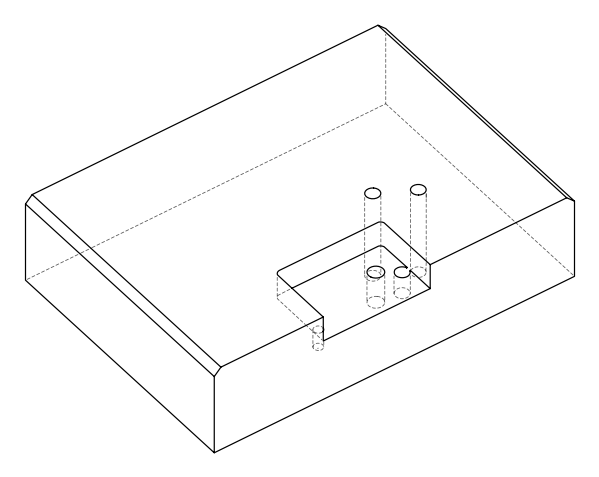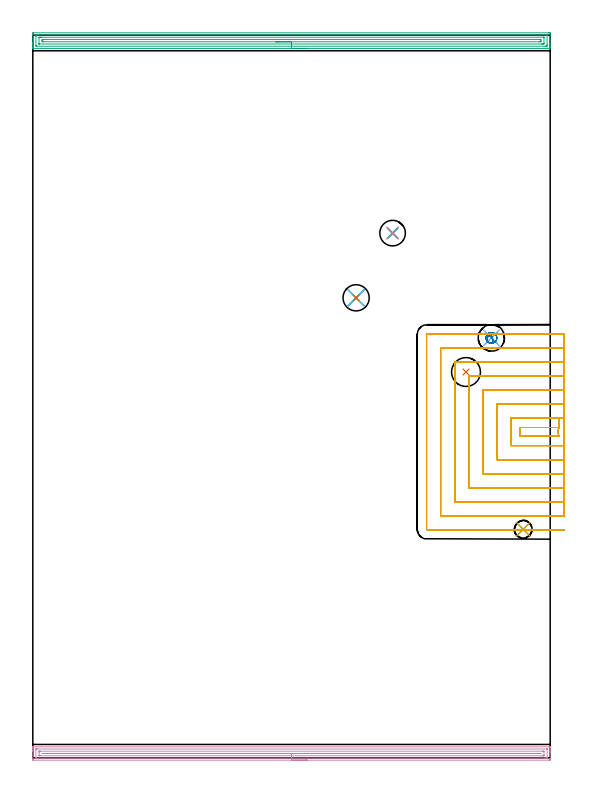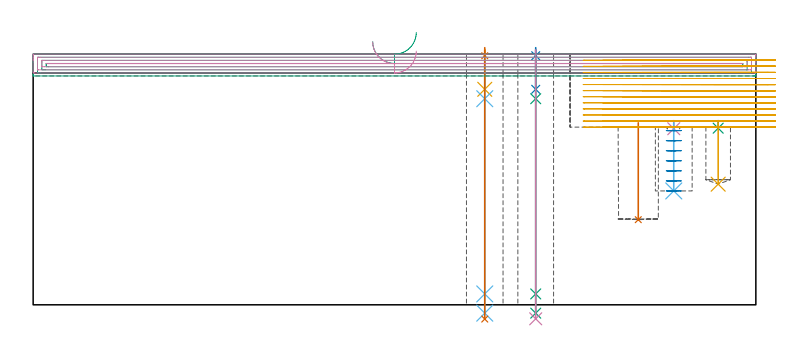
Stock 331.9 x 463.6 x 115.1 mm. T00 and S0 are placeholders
(PLAN: 17 operations, 12 tool changes, 81.6 min)
(1 SPOT_DRILL | STEP1HOLE | NXT0321_9005460120000 | 0.03 min | 4 mm3)
(2 SPOT_DRILL_1 | STEP1HOLE_1 | NXT0321_9005460120000 | 0.03 min | 5 mm3)
(3 SPOT_DRILL_2 | STEP1POCKET | NXT0321_9005460120000 | 0.04 min | 3669 mm3)
(4 SPOT_DRILL_3 | STEP1POCKET_1 | NXT0321_9005460120000 | 0.04 min | 3699 mm3)
(5 DRILL_BLIND_HOLE_INTO_CENTER | STEP1HOLE | UGT0301_352 | 0.07 min | 1258 mm3)
(6 GUN_DRILL_THROUGH_HOLE | STEP1HOLE | UGT0307_007 | 0.58 min | 7885 mm3)
(7 DRILL_TO_ENLARGE_THROUGH_HOLE | STEP1HOLE | UGT0301_291 | 0.5 min | 16310 mm3)
(8 DRILL_BLIND_HOLE_INTO_CENTER_1 | STEP1HOLE_1 | UGT0301_352 | 0.07 min | 1256 mm3)
(9 GUN_DRILL_THROUGH_HOLE_1 | STEP1HOLE_1 | UGT0307_007 | 0.57 min | 7890 mm3)
(10 DRILL_TO_ENLARGE_THROUGH_HOLE_1 | STEP1HOLE_1 | UGT0301_288 | 0.5 min | 15108 mm3)
(11 DRILL_BLIND_HOLE_INTO_CENTER_2 | STEP1POCKET | NXT0301_084 | 0.12 min | 2559 mm3)
(12 DRILL_BLIND_HOLE_INTO_CENTER_3 | STEP1POCKET_1 | NXT0301_128 | 0.13 min | 3253 mm3)
(13 INDEXABLE_INSERT_DRILL_BLIND_HOLE_FROM_SOLID | STEP1POCKET_2 | NXT0302_008 | 0.19 min | 20333 mm3)
(14 MILL_ROUGH_BLIND_HOLE_CONTOUR | STEP1POCKET_1 | NXT0201_013 | Spiral | 1.03 min | 6538 mm3)
(15 AREA_MILL | FG_CHAMFER_SURFACE | UGT0205_001 | 10.84 min | 16593 mm3)
(16 AREA_MILL_1 | FG_CHAMFER_SURFACE_1 | UGT0205_001 | 10.78 min | 12277 mm3)
(17 MILL_SLOT | SLOT_PARTIAL_RECTANGULAR | NXT0201_011 | Follow Part, ap 3, ae 75% | 56.09 min | 372970 mm3)
(TOOL NXT0321_9005460120000 | NC Spot Drill, 142deg, 12mm, Carbide, Uncoated | D12 PA142 FL30 Z2)
(TOOL UGT0301_352 | Twist Drill 10.75 mm | D10.75 PA118 FL84 Z2)
(TOOL UGT0307_007 | Gun Drill 10 mm | D10 PA130 FL24 Z1)
(TOOL UGT0301_291 | Twist Drill 16.8 mm | D16.8 PA118 FL125 Z2)
(TOOL UGT0301_288 | Twist Drill 16.4 mm | D16.4 PA118 FL125 Z2)
(TOOL NXT0301_084 | Carbide Drill 11.3mm [860.1-1130-034A1-MM 2214] | D11.3 PA140 FL55 Z2)
(TOOL NXT0301_128 | Carbide Drill 12mm [861.1-1200-036A1-GP GC34] | D12 PA150 FL37.4 Z2)
(TOOL NXT0302_008 | Index. Insert Drill 18.5mm [880-D1850L25-05] | D18.5 PA176 FL93 Z2)
(TOOL NXT0201_013 | ENDMILL 10mm | D10 FL30 Z4)
(TOOL UGT0205_001 | Chamfer Mill 20 x 3 x 45 deg. | D20 FL50 Z2)
(TOOL NXT0201_011 | ENDMILL 12mm [2P460-1200-NA 1630] | D12 FL38 Z6)
(OP 1 SPOT_DRILL)
G17 G21 G94 G90
T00 M6
G54
G17 G0 G90 X207.4 Y295.1 S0 M3
G43 Z125.1 H0
G94 G81 G98 Z114.377 F250. R118.1
G80
M5
M2
(OP 2 SPOT_DRILL_1)
G17 G21 G94 G90
T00 M6
G54
G17 G0 G90 X230.8 Y336.6 S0 M3
G43 Z125.1 H0
G94 G81 G98 Z114.394 F250. R118.1
G80
M5
M2
(OP 3 SPOT_DRILL_2)
G17 G21 G94 G90
T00 M6
G54
G17 G0 G90 X314.6 Y146.6 S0 M3
G43 Z125.1 H0
G94 G81 G98 Z81.114 F250. R84.6
G80
M5
M2
(OP 4 SPOT_DRILL_3)
G17 G21 G94 G90
T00 M6
G54
G17 G0 G90 X294.2 Y269.4 S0 M3
G43 Z125.1 H0
G94 G81 G98 Z80.873 F250. R84.6
G80
M5
M2
(OP 5 DRILL_BLIND_HOLE_INTO_CENTER)
G17 G21 G94 G90
T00 M6
G54
G17 G0 G90 X207.4 Y295.1 S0 M3
G43 Z125.1 H0
G94 G81 G98 Z98.975 F250. R117.1
G80
M5
M2
(OP 6 GUN_DRILL_THROUGH_HOLE)
G17 G21 G94 G90
T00 M6
G54
G17 G0 G90 X207.4 Y295.1 M8
G43 Z125.1 H0
Z112.689
S716 M3
G94 G1 Z94.648 F125. M26
G4 X.084
Z5. F250.
G4 X.084
Z-3.832 F125.
G4 X.084
M5
M9
G0 Z112.689
Z125.1
M2
(OP 7 DRILL_TO_ENLARGE_THROUGH_HOLE)
G17 G21 G94 G90
T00 M6
G54
G17 G0 G90 X207.4 Y295.1 S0 M3
G43 Z125.1 H0
G94 G73 G98 Z-6.547 F250. Q15.206 R117.1
G80
M5
M2
(OP 8 DRILL_BLIND_HOLE_INTO_CENTER_1)
G17 G21 G94 G90
T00 M6
G54
G17 G0 G90 X230.8 Y336.6 S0 M3
G43 Z125.1 H0
G94 G81 G98 Z98.975 F250. R117.1
G80
M5
M2
(OP 9 GUN_DRILL_THROUGH_HOLE_1)
G17 G21 G94 G90
T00 M6
G54
G17 G0 G90 X230.8 Y336.6 M8
G43 Z125.1 H0
Z112.434
S716 M3
G94 G1 Z94.648 F125. M26
G4 X.084
Z5. F250.
G4 X.084
Z-3.832 F125.
G4 X.084
M5
M9
G0 Z112.434
Z125.1
M2
(OP 10 DRILL_TO_ENLARGE_THROUGH_HOLE_1)
G17 G21 G94 G90
T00 M6
G54
G17 G0 G90 X230.8 Y336.6 S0 M3
G43 Z125.1 H0
G94 G73 G98 Z-6.427 F250. Q15.191 R117.1
G80
M5
M2
(OP 11 DRILL_BLIND_HOLE_INTO_CENTER_2)
G17 G21 G94 G90
T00 M6
G54
G17 G0 G90 X314.6 Y146.6 S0 M3
G43 Z125.1 H1
G94 G81 G98 Z55.4 F250. R83.6
G80
M5
M2
(OP 12 DRILL_BLIND_HOLE_INTO_CENTER_3)
G17 G21 G94 G90
T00 M6
G54
G17 G0 G90 X294.2 Y269.4 S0 M3
G43 Z125.1 H1
G94 G81 G98 Z52.3 F250. R83.6
G80
M5
M2
(OP 13 INDEXABLE_INSERT_DRILL_BLIND_HOLE_FROM_SOLID)
G17 G21 G94 G90
T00 M6
G54
G17 G0 G90 X277.9 Y247.5 S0 M3
G43 Z125.1 H1
G94 G81 G98 Z39.1 F250. R83.6
G80
M5
M2
(OP 14 MILL_ROUGH_BLIND_HOLE_CONTOUR)
G17 G21 G94 G90
T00 M6
G54
G17 G0 G90 X294.2 Y269.4 S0 M3
G43 Z125.1 H0
Z79.986
G94 G3 X294.637 Y270.225 R0.528 F250.
X293.23 Y270.827 R1.419
X291.327 Y268.723 R2.282
X292.93 Y266.192 R2.545
X297.408 Y268.13 R3.45
X292.93 Y266.192 R-3.45
X295.169 Y267.161 R1.725
X294.2 Y269.4 R1.725
G0 Z75.371
G3 X294.637 Y270.225 R0.528
X293.23 Y270.827 R1.419
X291.327 Y268.723 R2.282
X292.93 Y266.192 R2.545
X297.408 Y268.13 R3.45
X292.93 Y266.192 R-3.45
X295.169 Y267.161 R1.725
X294.2 Y269.4 R1.725
G0 Z70.757
G3 X294.637 Y270.225 R0.528
X293.23 Y270.827 R1.419
X291.327 Y268.723 R2.282
X292.93 Y266.192 R2.545
X297.408 Y268.13 R3.45
X292.93 Y266.192 R-3.45
X295.169 Y267.161 R1.725
X294.2 Y269.4 R1.725
G0 Z66.143
G3 X294.637 Y270.225 R0.528
X293.23 Y270.827 R1.419
X291.327 Y268.723 R2.282
X292.93 Y266.192 R2.545
X297.408 Y268.13 R3.45
X292.93 Y266.192 R-3.45
X295.169 Y267.161 R1.725
X294.2 Y269.4 R1.725
G0 Z61.529
G3 X294.637 Y270.225 R0.528
X293.23 Y270.827 R1.419
X291.327 Y268.723 R2.282
X292.93 Y266.192 R2.545
X297.408 Y268.13 R3.45
X292.93 Y266.192 R-3.45
X295.169 Y267.161 R1.725
X294.2 Y269.4 R1.725
G0 Z56.914
G3 X294.637 Y270.225 R0.528
X293.23 Y270.827 R1.419
X291.327 Y268.723 R2.282
X292.93 Y266.192 R2.545
X297.408 Y268.13 R3.45
X292.93 Y266.192 R-3.45
X295.169 Y267.161 R1.725
X294.2 Y269.4 R1.725
G0 Z52.3
G3 X294.637 Y270.225 R0.528
X293.23 Y270.827 R1.419
X291.327 Y268.723 R2.282
X292.93 Y266.192 R2.545
X297.408 Y268.13 R3.45
X292.93 Y266.192 R-3.45
X295.169 Y267.161 R1.725
X294.2 Y269.4 R1.725
G0 Z125.1
M5
M2
(OP 15 AREA_MILL)
G17 G21 G94 G90
T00 M6
G54
G17 G0 G90 X175.95 Y455.1 S1061 M3
G43 Z125.1 H0
G94 G1 X175.912 Z124.228 F250.
X175.798 Z123.363
X175.609 Z122.512
X175.347 Z121.68
X175.013 Z120.874
X174.61 Z120.1
X174.142 Z119.364
X173.61 Z118.672
X173.021 Z118.029
X172.378 Z117.439
X171.686 Z116.908
X170.95 Z116.44
X170.176 Z116.037
X169.37 Z115.703
X168.538 Z115.441
X167.686 Z115.252
X166.822 Z115.138
X165.95 Z115.1
X0.175
X0.01 Y455.103 Z115.088
X0.007 Y455.142 Z115.05
X0. Y455.536 Z114.663
Y455.846 Z114.354
Y456.544 Z113.651
Y457.783 Z112.414
Y458.322 Z111.872
Y458.941 Z111.254
Y464.544 Z105.653
X0.002 Y464.816 Z105.381
X0.01 Y465.092 Z105.106
X0.287 Y465.099 Z105.099
X330.719 Y465.1 Z105.1
X331.278 Y465.099 Z105.101
X331.83 Y465.094 Z105.104
X331.892 Y465.092 Z105.106
X331.896 Y464.544 Z105.653
X331.9 Y463.925 Z106.272
Y458.322 Z111.872
Y456.894 Z113.303
Y456.544 Z113.651
Y455.846 Z114.354
Y455.537 Z114.663
Y455.143 Z115.047
X331.891 Y455.103 Z115.088
X331.725 Y455.1 Z115.1
X165.95
Y456.514 Z113.686
X2.44 Y456.515 Z113.685
X2.41 Y456.516 Z113.684
X2.01 Y456.544 Z113.656
X2.001 Y456.951 Z113.249
X2. Y462.767 Z107.433
X2.001 Y463.173 Z107.027
X2.01 Y463.656 Z106.544
X2.381 Y463.684 Z106.516
X2.41 Y463.685 Z106.515
X3.273 Y463.686 Z106.514
X329.46 Y463.685 Z106.515
X329.49 Y463.684 Z106.516
X329.89 Y463.656 Z106.544
X329.899 Y463.249 Z106.951
X329.9 Y457.433 Z112.767
X329.899 Y457.027 Z113.173
X329.89 Y456.544 Z113.656
X329.519 Y456.516 Z113.684
X329.49 Y456.515 Z113.685
X328.627 Y456.514 Z113.686
X165.95
Y457.929 Z112.271
X4.197
X4.065 Y457.93 Z112.27
X4.019 Y457.933 Z112.267
X4.013 Y457.934 Z112.266
X4.009 Y457.949 Z112.251
X4.004 Y457.996 Z112.204
X4.001 Y458.126 Z112.074
Y461.878 Z108.322
X4.003 Y462.071 Z108.129
X4.01 Y462.263 Z107.937
X4.197 Y462.265 Z107.935
X4.696 Y462.27 Z107.93
X5.091 Y462.271 Z107.929
X5.588 Y462.272 Z107.928
X327.703 Y462.271 Z107.929
X327.835 Y462.27 Z107.93
X327.881 Y462.267 Z107.933
X327.887 Y462.266 Z107.934
X327.892 Y462.251 Z107.949
X327.896 Y462.204 Z107.996
X327.899 Y462.074 Z108.126
Y458.322 Z111.878
X327.897 Y458.129 Z112.071
X327.89 Y457.937 Z112.263
X327.703 Y457.935 Z112.265
X327.204 Y457.93 Z112.27
X326.809 Y457.929 Z112.271
X326.311
X165.95
Y459.343 Z110.857
X6.745
X6.086 Y459.348 Z110.852
X6.014 Y459.35 Z110.85
X6.009 Y459.445 Z110.755
X6.004 Y459.658 Z110.542
X6. Y460.084 Z110.116
Y460.1 Z110.1
X6.005 Y460.537 Z109.663
X6.01 Y460.755 Z109.445
X6.017 Y460.851 Z109.349
X6.121 Y460.853 Z109.347
X6.878 Y460.857 Z109.343
X7.01
X325.155
X325.814 Y460.852 Z109.348
X325.886 Y460.85 Z109.35
X325.891 Y460.755 Z109.445
X325.896 Y460.542 Z109.658
X325.9 Y460.116 Z110.084
Y460.1 Z110.1
X325.895 Y459.663 Z110.537
X325.89 Y459.445 Z110.755
X325.883 Y459.349 Z110.851
X325.779 Y459.347 Z110.853
X325.022 Y459.343 Z110.857
X324.89
X165.95
X165.078 Z110.895
X164.214 Z111.009
X163.362 Z111.198
X162.53 Z111.46
X161.724 Z111.794
X160.95 Z112.197
X160.214 Z112.666
X159.522 Z113.197
X158.879 Z113.786
X158.29 Z114.429
X157.758 Z115.122
X157.29 Z115.857
X156.887 Z116.631
X156.553 Z117.437
X156.291 Z118.269
X156.102 Z119.121
X155.988 Z119.986
X155.95 Z120.857
G0 Z125.1
M5
M2
(OP 16 AREA_MILL_1)
G17 G21 G94 G90
T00 M6
G54
G17 G0 G90 X175.95 Y-1.5 S1061 M3
G43 Z125.1 H0
Z116.5
G94 G1 X175.912 Z115.628 F250.
X175.798 Z114.764
X175.609 Z113.912
X175.347 Z113.08
X175.013 Z112.274
X174.61 Z111.5
X174.142 Z110.764
X173.61 Z110.072
X173.021 Z109.429
X172.378 Z108.84
X171.686 Z108.309
X170.95 Z107.84
X170.176 Z107.437
X169.37 Z107.103
X168.538 Z106.841
X167.686 Z106.652
X166.822 Z106.538
X165.95 Z106.5
X0.622
X0.255 Y-1.498 Z106.501
X0.01 Y-1.493 Z106.505
X0. Y-1.138 Z106.86
Y4.113 Z112.107
Y4.644 Z112.641
Y4.988 Z112.984
Y5.519 Z113.515
Y5.863 Z113.858
Y6.55 Z114.55
Y6.816 Z114.815
X0.002 Y6.959 Z114.952
X0.01 Y7.098 Z115.089
X0.176 Y7.1 Z115.1
X331.724
X331.89 Y7.098 Z115.089
X331.898 Y6.959 Z114.952
X331.9 Y6.816 Z114.815
Y6.55 Z114.55
Y5.863 Z113.858
Y4.644 Z112.641
Y4.113 Z112.107
Y3.503 Z111.498
Y-0.872 Z107.125
X331.897 Y-1.138 Z106.86
X331.89 Y-1.493 Z106.505
X331.645 Y-1.498 Z106.501
X331.278 Y-1.5 Z106.5
X165.95
Y-0.086 Z107.914
X2.41
X2.228 Y-0.085 Z107.915
X2.056 Y-0.081 Z107.919
X2.02 Y-0.079 Z107.921
X2.01 Y-0.06 Z107.94
X2.006 Y-0.029 Z107.971
X2.001 Y0.138 Z108.138
Y5.388 Z113.388
X2.004 Y5.523 Z113.523
X2.01 Y5.629 Z113.629
X2.018 Y5.679 Z113.679
X2.054 Y5.681 Z113.681
X2.41 Y5.685 Z113.685
X2.591 Y5.686 Z113.686
X3.303
X329.49
X329.672 Y5.685 Z113.685
X329.844 Y5.681 Z113.681
X329.88 Y5.679 Z113.679
X329.89 Y5.66 Z113.66
X329.894 Y5.629 Z113.629
X329.899 Y5.462 Z113.462
Y0.212 Z108.212
X329.896 Y0.077 Z108.077
X329.89 Y-0.029 Z107.971
X329.882 Y-0.079 Z107.921
X329.846 Y-0.08 Z107.92
X329.49 Y-0.085 Z107.915
X329.309 Y-0.086 Z107.914
X328.597
X165.95
Y1.328 Z109.328
X5.091 Y1.329 Z109.329
X4.358 Y1.33 Z109.33
X4.197 Y1.332 Z109.332
X4.037 Y1.335 Z109.335
X4.009 Y1.342 Z109.342
X4.006 Y1.372 Z109.372
X4.002 Y1.423 Z109.423
X4.001 Y1.487 Z109.487
X4. Y1.68 Z109.68
Y3.43 Z111.43
X4.003 Y4.113 Z112.113
X4.006 Y4.209 Z112.209
X4.01 Y4.255 Z112.255
X4.018 Y4.265 Z112.265
X4.039 Y4.267 Z112.267
X4.197 Y4.27 Z112.27
X4.929 Y4.271 Z112.271
X5.091 Y4.272 Z112.272
X326.809 Y4.271 Z112.271
X327.542 Y4.27 Z112.27
X327.703 Y4.268 Z112.268
X327.863 Y4.265 Z112.265
X327.891 Y4.258 Z112.258
X327.894 Y4.228 Z112.228
X327.898 Y4.177 Z112.177
X327.899 Y4.113 Z112.113
X327.9 Y3.92 Z111.92
Y2.17 Z110.17
X327.897 Y1.487 Z109.487
X327.894 Y1.391 Z109.391
X327.89 Y1.345 Z109.345
X327.882 Y1.335 Z109.335
X327.861 Y1.333 Z109.333
X327.703 Y1.331 Z109.331
X326.972 Y1.329 Z109.329
X326.809 Y1.328 Z109.328
X165.95
Y2.743 Z110.743
X6.314
X6.197 Y2.746 Z110.746
X6.01 Y2.754 Z110.754
X6.008 Y2.8 Z110.8
X6.01 Y2.846 Z110.846
X6.197 Y2.854 Z110.854
X6.314 Y2.857 Z110.857
X6.373
X325.586
X325.703 Y2.854 Z110.854
X325.89 Y2.846 Z110.846
X325.892 Y2.8 Z110.8
X325.89 Y2.754 Z110.754
X325.703 Y2.746 Z110.746
X325.586 Y2.743 Z110.743
X325.527
X165.95
X165.078 Z110.781
X164.214 Z110.895
X163.362 Z111.083
X162.53 Z111.346
X161.724 Z111.68
X160.95 Z112.082
X160.214 Z112.551
X159.522 Z113.082
X158.879 Z113.672
X158.29 Z114.315
X157.758 Z115.007
X157.29 Z115.743
X156.887 Z116.517
X156.553 Z117.322
X156.291 Z118.154
X156.102 Z119.006
X155.988 Z119.871
X155.95 Z120.743
G0 Z125.1
M5
M2
(OP 17 MILL_SLOT)
G17 G21 G94 G90
T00 M6
G54
G17 G0 G90 X340.9 Y217.9 S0 M3
G43 Z125.1 H1
Z112.308
G94 G1 X337.9 F250.
X337.609 F500.
Y211.9
G3 X337.609 Y206.3 R6.
G1 X312.6
Y211.9
X337.609
Y217.9
X306.6
Y200.3
X337.9
X340.9 F250.
Y226.9
X337.9
X297.6 F500.
Y191.3
X337.9
X340.9 F250.
Y235.9
X337.9
X288.6 F500.
Y182.3
X337.9
X340.9 F250.
Y244.9
X337.9
X279.831 F500.
G2 X279.6 Y244.745 R3.297
G1 Y173.3
X337.9
X340.9 F250.
Y253.9
X337.9
X270.6 F500.
Y164.3
X337.9
X340.9 F250.
Y262.9
X337.9
X261.6 F500.
Y155.3
X337.9
X340.9 F250.
Y271.9
X337.9
X253.1 F500.
G3 X252.6 Y271.4 R0.5
G1 Y146.8
G3 X253.1 Y146.3 R0.5
G1 X337.9
X340.9 F250.
G0 Y217.9 Z109.517
G1 X337.9
X337.609 F500.
Y211.9
G3 X337.609 Y206.3 R6.
G1 X312.6
Y211.9
X337.609
Y217.9
X306.6
Y200.3
X337.9
X340.9 F250.
Y226.9
X337.9
X297.6 F500.
Y191.3
X337.9
X340.9 F250.
Y235.9
X337.9
X288.6 F500.
Y182.3
X337.9
X340.9 F250.
Y244.9
X337.9
X279.831 F500.
G2 X279.6 Y244.745 R3.297
G1 Y173.3
X337.9
X340.9 F250.
Y253.9
X337.9
X270.6 F500.
Y164.3
X337.9
X340.9 F250.
Y262.9
X337.9
X261.6 F500.
Y155.3
X337.9
X340.9 F250.
Y271.9
X337.9
X253.1 F500.
G3 X252.6 Y271.4 R0.5
G1 Y146.8
G3 X253.1 Y146.3 R0.5
G1 X337.9
X340.9 F250.
G0 Y217.9 Z106.725
G1 X337.9
X337.609 F500.
Y211.9
G3 X337.609 Y206.3 R6.
G1 X312.6
Y211.9
X337.609
Y217.9
X306.6
Y200.3
X337.9
X340.9 F250.
Y226.9
X337.9
X297.6 F500.
Y191.3
X337.9
X340.9 F250.
Y235.9
X337.9
X288.6 F500.
Y182.3
X337.9
X340.9 F250.
Y244.9
X337.9
X279.831 F500.
G2 X279.6 Y244.745 R3.297
G1 Y173.3
X337.9
X340.9 F250.
Y253.9
X337.9
X270.6 F500.
Y164.3
X337.9
X340.9 F250.
Y262.9
X337.9
X261.6 F500.
Y155.3
X337.9
X340.9 F250.
Y271.9
X337.9
X253.1 F500.
G3 X252.6 Y271.4 R0.5
G1 Y146.8
G3 X253.1 Y146.3 R0.5
G1 X337.9
X340.9 F250.
G0 Y217.9 Z103.933
G1 X337.9
X337.609 F500.
Y211.9
G3 X337.609 Y206.3 R6.
G1 X312.6
Y211.9
X337.609
Y217.9
X306.6
Y200.3
X337.9
X340.9 F250.
Y226.9
X337.9
X297.6 F500.
Y191.3
X337.9
X340.9 F250.
Y235.9
X337.9
X288.6 F500.
Y182.3
X337.9
X340.9 F250.
Y244.9
X337.9
X279.831 F500.
G2 X279.6 Y244.745 R3.297
G1 Y173.3
X337.9
X340.9 F250.
Y253.9
X337.9
X270.6 F500.
Y164.3
X337.9
X340.9 F250.
Y262.9
X337.9
X261.6 F500.
Y155.3
X337.9
X340.9 F250.
Y271.9
X337.9
X253.1 F500.
G3 X252.6 Y271.4 R0.5
G1 Y146.8
G3 X253.1 Y146.3 R0.5
G1 X337.9
X340.9 F250.
G0 Y217.9 Z101.142
G1 X337.9
X337.609 F500.
Y211.9
G3 X337.609 Y206.3 R6.
G1 X312.6
Y211.9
X337.609
Y217.9
X306.6
Y200.3
X337.9
X340.9 F250.
Y226.9
X337.9
X297.6 F500.
Y191.3
X337.9
X340.9 F250.
Y235.9
X337.9
X288.6 F500.
Y182.3
X337.9
X340.9 F250.
Y244.9
X337.9
X279.831 F500.
G2 X279.6 Y244.745 R3.297
G1 Y173.3
X337.9
X340.9 F250.
Y253.9
X337.9
X270.6 F500.
Y164.3
X337.9
X340.9 F250.
Y262.9
X337.9
X261.6 F500.
Y155.3
X337.9
X340.9 F250.
Y271.9
X337.9
X253.1 F500.
G3 X252.6 Y271.4 R0.5
G1 Y146.8
G3 X253.1 Y146.3 R0.5
G1 X337.9
X340.9 F250.
G0 Y217.9 Z98.35
G1 X337.9
X337.609 F500.
Y211.9
G3 X337.609 Y206.3 R6.
G1 X312.6
Y211.9
X337.609
Y217.9
X306.6
Y200.3
X337.9
X340.9 F250.
Y226.9
X337.9
X297.6 F500.
Y191.3
X337.9
X340.9 F250.
Y235.9
X337.9
X288.6 F500.
Y182.3
X337.9
X340.9 F250.
Y244.9
X337.9
X279.831 F500.
G2 X279.6 Y244.745 R3.297
G1 Y173.3
X337.9
X340.9 F250.
Y253.9
X337.9
X270.6 F500.
Y164.3
X337.9
X340.9 F250.
Y262.9
X337.9
X261.6 F500.
Y155.3
X337.9
X340.9 F250.
Y271.9
X337.9
X253.1 F500.
G3 X252.6 Y271.4 R0.5
G1 Y146.8
G3 X253.1 Y146.3 R0.5
G1 X337.9
X340.9 F250.
G0 Y217.9 Z95.558
G1 X337.9
X337.609 F500.
Y211.9
G3 X337.609 Y206.3 R6.
G1 X312.6
Y211.9
X337.609
Y217.9
X306.6
Y200.3
X337.9
X340.9 F250.
Y226.9
X337.9
X297.6 F500.
Y191.3
X337.9
X340.9 F250.
Y235.9
X337.9
X288.6 F500.
Y182.3
X337.9
X340.9 F250.
Y244.9
X337.9
X279.831 F500.
G2 X279.6 Y244.745 R3.297
G1 Y173.3
X337.9
X340.9 F250.
Y253.9
X337.9
X270.6 F500.
Y164.3
X337.9
X340.9 F250.
Y262.9
X337.9
X261.6 F500.
Y155.3
X337.9
X340.9 F250.
Y271.9
X337.9
X253.1 F500.
G3 X252.6 Y271.4 R0.5
G1 Y146.8
G3 X253.1 Y146.3 R0.5
G1 X337.9
X340.9 F250.
G0 Y217.9 Z92.767
G1 X337.9
X337.609 F500.
Y211.9
G3 X337.609 Y206.3 R6.
G1 X312.6
Y211.9
X337.609
Y217.9
X306.6
Y200.3
X337.9
X340.9 F250.
Y226.9
X337.9
X297.6 F500.
Y191.3
X337.9
X340.9 F250.
Y235.9
X337.9
X288.6 F500.
Y182.3
X337.9
X340.9 F250.
Y244.9
X337.9
X279.831 F500.
G2 X279.6 Y244.745 R3.297
G1 Y173.3
X337.9
X340.9 F250.
Y253.9
X337.9
X270.6 F500.
Y164.3
X337.9
X340.9 F250.
Y262.9
X337.9
X261.6 F500.
Y155.3
X337.9
X340.9 F250.
Y271.9
X337.9
X253.1 F500.
G3 X252.6 Y271.4 R0.5
G1 Y146.8
G3 X253.1 Y146.3 R0.5
G1 X337.9
X340.9 F250.
G0 Y217.9 Z89.975
G1 X337.9
X337.609 F500.
Y211.9
G3 X337.609 Y206.3 R6.
G1 X312.6
Y211.9
X337.609
Y217.9
X306.6
Y200.3
X337.9
X340.9 F250.
Y226.9
X337.9
X297.6 F500.
Y191.3
X337.9
X340.9 F250.
Y235.9
X337.9
X288.6 F500.
Y182.3
X337.9
X340.9 F250.
Y244.9
X337.9
X279.831 F500.
G2 X279.6 Y244.745 R3.297
G1 Y173.3
X337.9
X340.9 F250.
Y253.9
X337.9
X270.6 F500.
Y164.3
X337.9
X340.9 F250.
Y262.9
X337.9
X261.6 F500.
Y155.3
X337.9
X340.9 F250.
Y271.9
X337.9
X253.1 F500.
G3 X252.6 Y271.4 R0.5
G1 Y146.8
G3 X253.1 Y146.3 R0.5
G1 X337.9
X340.9 F250.
G0 Y217.9 Z87.183
G1 X337.9
X337.609 F500.
Y211.9
G3 X337.609 Y206.3 R6.
G1 X312.6
Y211.9
X337.609
Y217.9
X306.6
Y200.3
X337.9
X340.9 F250.
Y226.9
X337.9
X297.6 F500.
Y191.3
X337.9
X340.9 F250.
Y235.9
X337.9
X288.6 F500.
Y182.3
X337.9
X340.9 F250.
Y244.9
X337.9
X279.831 F500.
G2 X279.6 Y244.745 R3.297
G1 Y173.3
X337.9
X340.9 F250.
Y253.9
X337.9
X270.6 F500.
Y164.3
X337.9
X340.9 F250.
Y262.9
X337.9
X261.6 F500.
Y155.3
X337.9
X340.9 F250.
Y271.9
X337.9
X253.1 F500.
G3 X252.6 Y271.4 R0.5
G1 Y146.8
G3 X253.1 Y146.3 R0.5
G1 X337.9
X340.9 F250.
G0 Y217.9 Z84.392
G1 X337.9
X337.609 F500.
Y211.9
G3 X337.609 Y206.3 R6.
G1 X312.6
Y211.9
X337.609
Y217.9
X306.6
Y200.3
X337.9
X340.9 F250.
Y226.9
X337.9
X297.6 F500.
Y191.3
X337.9
X340.9 F250.
Y235.9
X337.9
X288.6 F500.
Y182.3
X337.9
X340.9 F250.
Y244.9
X337.9
X279.831 F500.
G2 X279.6 Y244.745 R3.297
G1 Y173.3
X337.9
X340.9 F250.
Y253.9
X337.9
X270.6 F500.
Y164.3
X337.9
X340.9 F250.
Y262.9
X337.9
X261.6 F500.
Y155.3
X337.9
X340.9 F250.
Y271.9
X337.9
X253.1 F500.
G3 X252.6 Y271.4 R0.5
G1 Y146.8
G3 X253.1 Y146.3 R0.5
G1 X337.9
X340.9 F250.
G0 Y217.9 Z81.6
G1 X337.9
X337.609 F500.
Y211.9
G3 X337.609 Y206.3 R6.
G1 X312.6
Y211.9
X337.609
Y217.9
X306.6
Y200.3
X337.9
X340.9 F250.
Y226.9
X337.9
X297.6 F500.
Y191.3
X337.9
X340.9 F250.
Y235.9
X337.9
X288.6 F500.
Y182.3
X337.9
X340.9 F250.
Y244.9
X337.9
X279.831 F500.
G2 X279.6 Y244.745 R3.297
G1 Y173.3
X337.9
X340.9 F250.
Y253.9
X337.9
X270.6 F500.
Y164.3
X337.9
X340.9 F250.
Y262.9
X337.9
X261.6 F500.
Y155.3
X337.9
X340.9 F250.
Y271.9
X337.9
X253.1 F500.
G3 X252.6 Y271.4 R0.5
G1 Y146.8
G3 X253.1 Y146.3 R0.5
G1 X337.9
X340.9 F250.
G0 Z125.1
M5
M2
